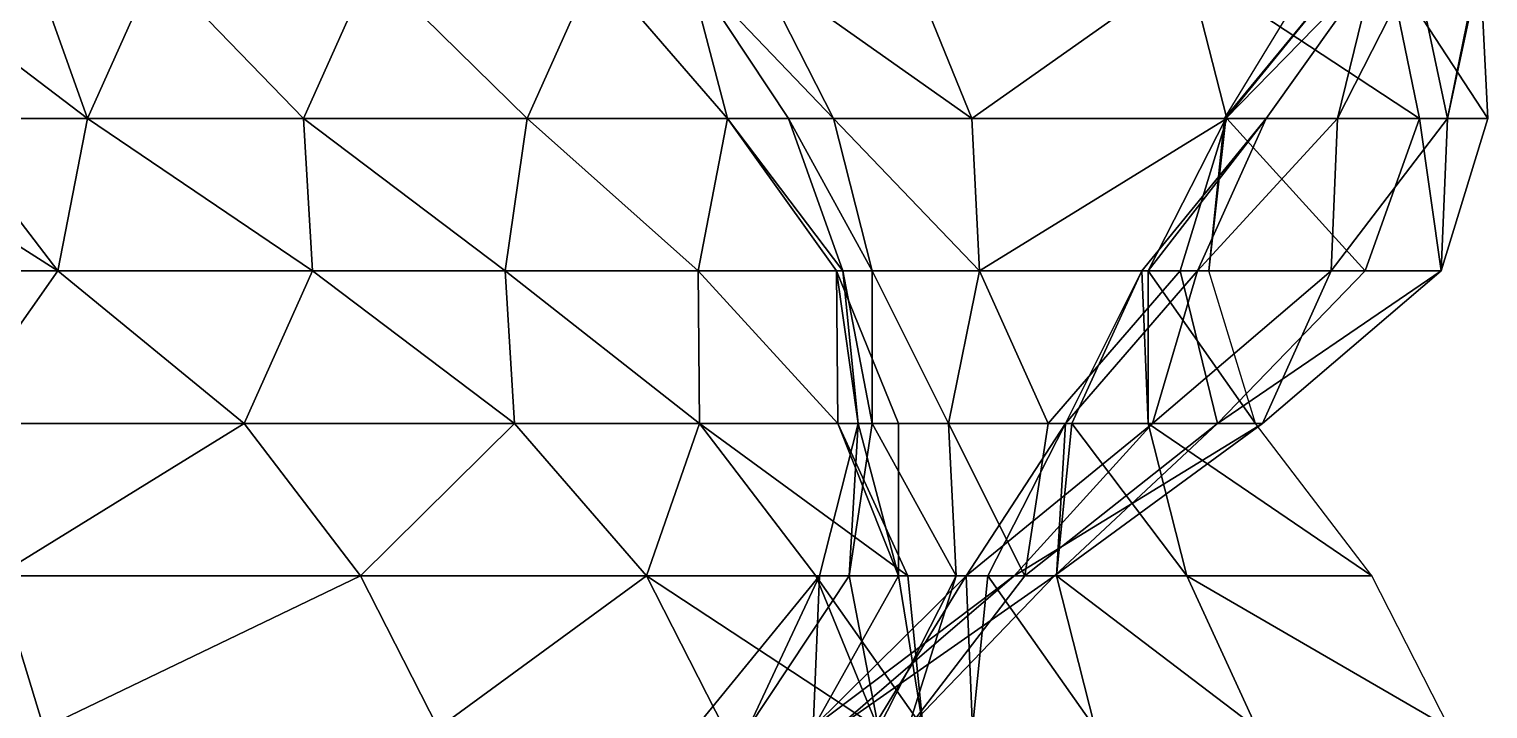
# Model space of a CAD drawing. Header units: metres. Extents: x -137 to 231, y -240 to 234.
# Drawn here: x 155.6 to 213.1, y -143.2 to -116.5 of the extents above; entities that cross this region are included whole.
import ezdxf

# ---------------------------------------------------------------- set-up
doc = ezdxf.new("R2010")
doc.units = ezdxf.units.M

msp = doc.modelspace()

# ---------------------------------------------------------------- linework, layer by layer
for points in [[(150.04094, -114, -583.10016), (157.93141, -120, -585.4728), (155.79182, -114, -586.70807), (155.79193, -113.9999, -586.70795)], [(150.04094, -114, -583.10016), (152.18053, -120, -581.86487), (157.93141, -120, -585.4728), (157.93152, -119.9999, -585.47266)], [(160.62578, -114, -590.8454), (155.79182, -114, -586.70807), (157.93141, -120, -585.4728), (157.93152, -119.9999, -585.47266)], [(160.62578, -114, -590.8454), (157.93141, -120, -585.4728), (166.43324, -120, -587.49243), (166.43335, -119.9999, -587.4923)], [(169.12758, -114, -592.8651), (160.62578, -114, -590.8454), (166.43324, -120, -587.49243), (166.43335, -119.9999, -587.4923)], [(169.12758, -114, -592.8651), (166.43324, -120, -587.49243), (175.2407, -120, -589.3357), (175.24081, -119.9999, -589.3356)], [(177.93504, -114, -594.70825), (169.12758, -114, -592.8651), (175.2407, -120, -589.3357), (175.24081, -119.9999, -589.3356)], [(177.93504, -114, -594.70825), (175.2407, -120, -589.3357), (183.13118, -120, -591.70825), (183.13129, -119.9999, -591.7081)], [(181.54634, -114, -599.5515), (177.93504, -114, -594.70825), (183.13118, -120, -591.70825), (183.13129, -119.9999, -591.7081)], [(181.54634, -114, -599.5515), (187.29726, -120, -603.1594), (184.2407, -114, -604.92413), (184.24081, -113.9999, -604.924)], [(181.54634, -114, -599.5515), (183.13118, -120, -591.70825), (185.51988, -120, -597.2574), (185.51999, -119.9999, -597.25726)], [(181.54634, -114, -599.5515), (185.51988, -120, -597.2574), (187.29726, -120, -603.1594), (187.29736, -119.9999, -603.1593)], [(184.2407, -114, -604.92413), (192.74251, -120, -606.94385), (190.29726, -114, -608.3556), (190.29736, -113.9999, -608.35547)], [(184.2407, -114, -604.92413), (187.29726, -120, -603.1594), (192.74251, -120, -606.94385), (192.74261, -119.9999, -606.9437)], [(192.74251, -120, -606.94385), (201.24431, -114, -608.9635), (190.29726, -114, -608.3556), (190.29736, -113.9999, -608.35547)], [(192.74251, -120, -606.94385), (202.7726, -120, -608.0812), (201.24431, -114, -608.9635), (201.24442, -113.9999, -608.9634)], [(201.24431, -114, -608.9635), (210.35744, -120, -610.63025), (209.13481, -114, -611.3361), (209.13492, -113.9999, -611.336)], [(201.24431, -114, -608.9635), (202.7726, -120, -608.0812), (210.35744, -120, -610.63025), (210.35754, -119.9999, -610.6301)], [(207.62938, -114, -646.8463), (202.68233, -120, -656.6306), (206.3502, -114, -654.51306), (206.35031, -113.9999, -654.51294)], [(207.62938, -114, -646.8463), (202.73888, -120, -649.6698), (202.68233, -120, -656.6306), (202.68243, -119.9999, -656.6305)], [(208.60292, -114, -639.356), (202.73888, -120, -649.6698), (207.62938, -114, -646.8463), (207.62949, -113.9999, -646.8462)], [(208.60292, -114, -639.356), (204.32372, -120, -641.82666), (202.73888, -120, -649.6698), (202.73898, -119.9999, -649.6697)], [(207.13118, -120, -633.27747), (204.32372, -120, -641.82666), (208.60292, -114, -639.356), (208.60303, -113.9999, -639.3559)], [(211.46693, -120, -623.84607), (207.13118, -120, -633.27747), (210.18776, -114, -631.5128), (210.18787, -113.9999, -631.5127)], [(207.13118, -120, -633.27747), (208.60292, -114, -639.356), (210.18776, -114, -631.5128), (210.18787, -113.9999, -631.5127)], [(209.13481, -114, -611.3361), (213.05177, -120, -616.0029), (212.74611, -114, -616.1793), (212.74622, -113.9999, -616.1792)], [(209.13481, -114, -611.3361), (210.35744, -120, -610.63025), (213.05177, -120, -616.0029), (213.05188, -119.9999, -616.0028)], [(211.46693, -120, -623.84607), (210.18776, -114, -631.5128), (212.68956, -114, -623.14014), (212.68967, -113.9999, -623.14)], [(212.74611, -114, -616.1793), (211.46693, -120, -623.84607), (212.68956, -114, -623.14014), (212.68967, -113.9999, -623.14)], [(212.74611, -114, -616.1793), (213.05177, -120, -616.0029), (211.46693, -120, -623.84607), (211.46704, -119.9999, -623.84595)], [(147.34657, -120, -577.72754), (156.76537, -126, -579.2178), (152.18053, -120, -581.86487), (152.18063, -119.9999, -581.86475)], [(147.34657, -120, -577.72754), (150.09749, -126, -576.1393), (156.76537, -126, -579.2178), (156.76547, -125.9999, -579.21765)], [(157.93141, -120, -585.4728), (152.18053, -120, -581.86487), (156.76537, -126, -579.2178), (156.76547, -125.9999, -579.21765)], [(157.93141, -120, -585.4728), (156.76537, -126, -579.2178), (166.79546, -126, -580.3551), (166.79556, -125.9999, -580.355)], [(166.43324, -120, -587.49243), (157.93141, -120, -585.4728), (166.79546, -126, -580.3551), (166.79556, -125.9999, -580.355)], [(166.43324, -120, -587.49243), (166.79546, -126, -580.3551), (174.3803, -126, -582.90424), (174.3804, -125.9999, -582.9041)], [(175.2407, -120, -589.3357), (166.43324, -120, -587.49243), (174.3803, -126, -582.90424), (174.3804, -125.9999, -582.9041)], [(175.2407, -120, -589.3357), (174.3803, -126, -582.90424), (181.96513, -126, -585.4533), (181.96524, -125.9999, -585.4532)], [(183.13118, -120, -591.70825), (175.2407, -120, -589.3357), (181.96513, -126, -585.4533), (181.96524, -125.9999, -585.4532)], [(183.13118, -120, -591.70825), (181.96513, -126, -585.4533), (187.41039, -126, -589.2377), (187.41049, -125.9999, -589.23755)], [(183.13118, -120, -591.70825), (187.65947, -126, -596.0221), (185.51988, -120, -597.2574), (185.51999, -119.9999, -597.25726)], [(183.13118, -120, -591.70825), (187.41039, -126, -589.2377), (187.65947, -126, -596.0221), (187.65958, -125.9999, -596.022)], [(185.51988, -120, -597.2574), (188.82555, -126, -602.2771), (187.29726, -120, -603.1594), (187.29736, -119.9999, -603.1593)], [(185.51988, -120, -597.2574), (187.65947, -126, -596.0221), (188.82555, -126, -602.2771), (188.82565, -125.9999, -602.277)], [(187.29726, -120, -603.1594), (193.04817, -126, -606.76733), (192.74251, -120, -606.94385), (192.74261, -119.9999, -606.9437)], [(187.29726, -120, -603.1594), (188.82555, -126, -602.2771), (193.04817, -126, -606.76733), (193.04828, -125.9999, -606.7672)], [(193.04817, -126, -606.76733), (202.7726, -120, -608.0812), (192.74251, -120, -606.94385), (192.74261, -119.9999, -606.9437)], [(193.04817, -126, -606.76733), (200.93867, -126, -609.13995), (202.7726, -120, -608.0812), (202.7727, -119.9999, -608.08105)], [(201.62938, -126, -636.454), (199.43324, -126, -644.65015), (204.32372, -120, -641.82666), (204.32382, -119.9999, -641.82654)], [(204.32372, -120, -641.82666), (199.43324, -126, -644.65015), (199.68233, -126, -651.4346), (199.68243, -125.9999, -651.43445)], [(204.32372, -120, -641.82666), (199.68233, -126, -651.4346), (202.73888, -120, -649.6698), (202.73898, -119.9999, -649.6697)], [(202.73888, -120, -649.6698), (199.68233, -126, -651.4346), (202.07103, -126, -656.98364), (202.07114, -125.9999, -656.9835)], [(202.7726, -120, -608.0812), (200.93867, -126, -609.13995), (208.21785, -126, -611.86554), (208.21796, -125.9999, -611.8654)], [(206.8821, -126, -626.4931), (201.62938, -126, -636.454), (207.13118, -120, -633.27747), (207.13129, -119.9999, -633.27734)], [(201.62938, -126, -636.454), (204.32372, -120, -641.82666), (207.13118, -120, -633.27747), (207.13129, -119.9999, -633.27734)], [(202.73888, -120, -649.6698), (202.07103, -126, -656.98364), (202.68233, -120, -656.6306), (202.68243, -119.9999, -656.6305)], [(202.7726, -120, -608.0812), (208.21785, -126, -611.86554), (210.35744, -120, -610.63025), (210.35754, -119.9999, -610.6301)], [(211.21785, -126, -617.0617), (206.8821, -126, -626.4931), (211.46693, -120, -623.84607), (211.46704, -119.9999, -623.84595)], [(206.8821, -126, -626.4931), (207.13118, -120, -633.27747), (211.46693, -120, -623.84607), (211.46704, -119.9999, -623.84595)], [(210.35744, -120, -610.63025), (208.21785, -126, -611.86554), (211.21785, -126, -617.0617), (211.21796, -125.9999, -617.0616)], [(210.35744, -120, -610.63025), (211.21785, -126, -617.0617), (213.05177, -120, -616.0029), (213.05188, -119.9999, -616.0028)], [(211.21785, -126, -617.0617), (211.46693, -120, -623.84607), (213.05177, -120, -616.0029), (213.05188, -119.9999, -616.0028)], [(152.54274, -132, -574.72754), (156.76537, -126, -579.2178), (150.09749, -126, -576.1393), (150.0976, -125.9999, -576.13916)], [(152.54274, -132, -574.72754), (164.10112, -132, -574.98254), (156.76537, -126, -579.2178), (156.76547, -125.9999, -579.21765)], [(166.79546, -126, -580.3551), (156.76537, -126, -579.2178), (164.10112, -132, -574.98254), (164.10123, -131.9999, -574.9824)], [(166.79546, -126, -580.3551), (164.10112, -132, -574.98254), (174.74251, -132, -575.76685), (174.74261, -131.9999, -575.7667)], [(174.3803, -126, -582.90424), (166.79546, -126, -580.3551), (174.74251, -132, -575.76685), (174.74261, -131.9999, -575.7667)], [(174.3803, -126, -582.90424), (174.74251, -132, -575.76685), (182.02168, -132, -578.49243), (182.02179, -131.9999, -578.4923)], [(181.96513, -126, -585.4533), (174.3803, -126, -582.90424), (182.02168, -132, -578.49243), (182.02179, -131.9999, -578.4923)], [(181.96513, -126, -585.4533), (182.02168, -132, -578.49243), (187.46693, -132, -582.27686), (187.46704, -131.9999, -582.27673)], [(187.41039, -126, -589.2377), (181.96513, -126, -585.4533), (187.46693, -132, -582.27686), (187.46704, -131.9999, -582.27673)], [(187.41039, -126, -589.2377), (188.27077, -132, -595.6691), (187.65947, -126, -596.0221), (187.65958, -125.9999, -596.022)], [(187.41039, -126, -589.2377), (187.46693, -132, -582.27686), (189.8556, -132, -587.8259), (189.85571, -131.9999, -587.8258)], [(187.41039, -126, -589.2377), (189.8556, -132, -587.8259), (188.27077, -132, -595.6691), (188.27087, -131.9999, -595.669)], [(187.65947, -126, -596.0221), (188.82555, -132, -602.2771), (188.82555, -126, -602.2771), (188.82565, -125.9999, -602.277)], [(187.65947, -126, -596.0221), (188.27077, -132, -595.6691), (188.82555, -132, -602.2771), (188.82565, -131.9999, -602.277)], [(188.82555, -126, -602.2771), (191.82555, -132, -607.47327), (193.04817, -126, -606.76733), (193.04828, -125.9999, -606.7672)], [(188.82555, -126, -602.2771), (188.82555, -132, -602.2771), (191.82555, -132, -607.47327), (191.82565, -131.9999, -607.47314)], [(193.04817, -126, -606.76733), (191.82555, -132, -607.47327), (195.74251, -132, -612.13995), (195.74261, -131.9999, -612.13983)], [(193.04817, -126, -606.76733), (195.74251, -132, -612.13995), (200.93867, -126, -609.13995), (200.93878, -125.9999, -609.13983)], [(200.93867, -126, -609.13995), (195.74251, -132, -612.13995), (202.41039, -132, -615.2185), (202.41049, -131.9999, -615.2184)], [(199.852, -132, -630.55194), (196.43324, -132, -639.454), (201.62938, -126, -636.454), (201.62949, -125.9999, -636.45386)], [(196.43324, -132, -639.454), (196.68233, -132, -646.2384), (199.43324, -126, -644.65015), (199.43335, -125.9999, -644.65)], [(196.43324, -132, -639.454), (199.43324, -126, -644.65015), (201.62938, -126, -636.454), (201.62949, -125.9999, -636.45386)], [(199.43324, -126, -644.65015), (196.68233, -132, -646.2384), (199.68233, -132, -651.4346), (199.68243, -131.9999, -651.43445)], [(199.43324, -126, -644.65015), (199.68233, -132, -651.4346), (199.68233, -126, -651.4346), (199.68243, -125.9999, -651.43445)], [(199.68233, -126, -651.4346), (203.90495, -132, -655.9248), (202.07103, -126, -656.98364), (202.07114, -125.9999, -656.9835)], [(199.68233, -126, -651.4346), (199.68233, -132, -651.4346), (203.90495, -132, -655.9248), (203.90506, -131.9999, -655.9247)], [(204.18776, -132, -621.12054), (199.852, -132, -630.55194), (206.8821, -126, -626.4931), (206.8822, -125.9999, -626.493)], [(199.852, -132, -630.55194), (201.62938, -126, -636.454), (206.8821, -126, -626.4931), (206.8822, -125.9999, -626.493)], [(200.93867, -126, -609.13995), (202.41039, -132, -615.2185), (208.21785, -126, -611.86554), (208.21796, -125.9999, -611.8654)], [(202.41039, -132, -615.2185), (204.18776, -132, -621.12054), (211.21785, -126, -617.0617), (211.21796, -125.9999, -617.0616)], [(202.41039, -132, -615.2185), (211.21785, -126, -617.0617), (208.21785, -126, -611.86554), (208.21796, -125.9999, -611.8654)], [(204.18776, -132, -621.12054), (206.8821, -126, -626.4931), (211.21785, -126, -617.0617), (211.21796, -125.9999, -617.0616)], [(154.37666, -138, -573.6687), (164.10112, -132, -574.98254), (152.54274, -132, -574.72754), (152.54285, -131.9999, -574.7274)], [(154.37666, -138, -573.6687), (168.68596, -138, -572.33545), (164.10112, -132, -574.98254), (164.10123, -131.9999, -574.9824)], [(168.68596, -138, -572.33545), (174.74251, -132, -575.76685), (164.10112, -132, -574.98254), (164.10123, -131.9999, -574.9824)], [(168.68596, -138, -572.33545), (179.93867, -138, -572.76685), (174.74251, -132, -575.76685), (174.74261, -131.9999, -575.7667)], [(182.02168, -132, -578.49243), (174.74251, -132, -575.76685), (179.93867, -138, -572.76685), (179.93878, -137.9999, -572.7667)], [(182.02168, -132, -578.49243), (179.93867, -138, -572.76685), (186.60652, -138, -575.8454), (186.60663, -137.9999, -575.8453)], [(182.02168, -132, -578.49243), (190.21785, -138, -580.6886), (187.46693, -132, -582.27686), (187.46704, -131.9999, -582.27673)], [(182.02168, -132, -578.49243), (186.60652, -138, -575.8454), (190.21785, -138, -580.6886), (190.21796, -137.9999, -580.6885)], [(189.8556, -138, -587.8259), (186.74251, -138, -596.5515), (188.27077, -132, -595.6691), (188.27087, -131.9999, -595.669)], [(188.27077, -132, -595.6691), (186.74251, -138, -596.5515), (187.90858, -138, -602.8065), (187.90869, -137.9999, -602.8064)], [(187.46693, -132, -582.27686), (189.8556, -138, -587.8259), (189.8556, -132, -587.8259), (189.85571, -131.9999, -587.8258)], [(187.46693, -132, -582.27686), (190.21785, -138, -580.6886), (189.8556, -138, -587.8259), (189.85571, -137.9999, -587.8258)], [(188.27077, -132, -595.6691), (187.90858, -138, -602.8065), (188.82555, -132, -602.2771), (188.82565, -131.9999, -602.277)], [(188.82555, -132, -602.2771), (187.90858, -138, -602.8065), (192.13118, -138, -607.29675), (192.13129, -137.9999, -607.29663)], [(189.8556, -138, -587.8259), (188.27077, -132, -595.6691), (189.8556, -132, -587.8259), (189.85571, -131.9999, -587.8258)], [(188.82555, -132, -602.2771), (192.13118, -138, -607.29675), (191.82555, -132, -607.47327), (191.82565, -131.9999, -607.47314)], [(191.82555, -132, -607.47327), (194.82555, -138, -612.6694), (195.74251, -132, -612.13995), (195.74261, -131.9999, -612.13983)], [(191.82555, -132, -607.47327), (192.13118, -138, -607.29675), (194.82555, -138, -612.6694), (194.82565, -137.9999, -612.66925)], [(194.40675, -138, -626.7676), (192.51625, -138, -634.78723), (199.852, -132, -630.55194), (199.85211, -131.9999, -630.5518)], [(192.51625, -138, -634.78723), (193.37666, -138, -641.2187), (196.43324, -132, -639.454), (196.43335, -131.9999, -639.45386)], [(192.51625, -138, -634.78723), (196.43324, -132, -639.454), (199.852, -132, -630.55194), (199.85211, -131.9999, -630.5518)], [(196.43324, -132, -639.454), (193.37666, -138, -641.2187), (196.07103, -138, -646.5913), (196.07114, -137.9999, -646.5912)], [(195.9916, -138, -618.9243), (194.40675, -138, -626.7676), (204.18776, -132, -621.12054), (204.18787, -131.9999, -621.1204)], [(194.40675, -138, -626.7676), (199.852, -132, -630.55194), (204.18776, -132, -621.12054), (204.18787, -131.9999, -621.1204)], [(194.82555, -138, -612.6694), (195.9916, -138, -618.9243), (202.41039, -132, -615.2185), (202.41049, -131.9999, -615.2184)], [(194.82555, -138, -612.6694), (202.41039, -132, -615.2185), (195.74251, -132, -612.13995), (195.74261, -131.9999, -612.13983)], [(195.9916, -138, -618.9243), (204.18776, -132, -621.12054), (202.41039, -132, -615.2185), (202.41049, -131.9999, -615.2184)], [(196.43324, -132, -639.454), (196.07103, -138, -646.5913), (196.68233, -132, -646.2384), (196.68243, -131.9999, -646.2383)], [(196.68233, -132, -646.2384), (196.07103, -138, -646.5913), (201.21062, -138, -650.5522), (201.21072, -137.9999, -650.55206)], [(196.68233, -132, -646.2384), (201.21062, -138, -650.5522), (199.68233, -132, -651.4346), (199.68243, -131.9999, -651.43445)], [(199.68233, -132, -651.4346), (208.48979, -138, -653.2777), (203.90495, -132, -655.9248), (203.90506, -131.9999, -655.9247)], [(199.68233, -132, -651.4346), (201.21062, -138, -650.5522), (208.48979, -138, -653.2777), (208.4899, -137.9999, -653.2776)], [(147.09749, -144, -570.9431), (156.21062, -144, -572.60986), (154.37666, -138, -573.6687), (154.37677, -137.9999, -573.6686)], [(156.21062, -144, -572.60986), (168.68596, -138, -572.33545), (154.37666, -138, -573.6687), (154.37677, -137.9999, -573.6686)], [(156.21062, -144, -572.60986), (171.74251, -144, -570.57074), (168.68596, -138, -572.33545), (168.68607, -137.9999, -572.3353)], [(171.74251, -144, -570.57074), (179.93867, -138, -572.76685), (168.68596, -138, -572.33545), (168.68607, -137.9999, -572.3353)], [(171.74251, -144, -570.57074), (182.99522, -144, -571.0022), (179.93867, -138, -572.76685), (179.93878, -137.9999, -572.7667)], [(179.93867, -138, -572.76685), (189.05177, -144, -574.4336), (186.60652, -138, -575.8454), (186.60663, -137.9999, -575.8453)], [(179.93867, -138, -572.76685), (182.99522, -144, -571.0022), (189.05177, -144, -574.4336), (189.05188, -143.9999, -574.4335)], [(186.49342, -144, -589.7671), (181.852, -144, -599.375), (186.74251, -138, -596.5515), (186.74261, -137.9999, -596.5514)], [(186.74251, -138, -596.5515), (181.852, -144, -599.375), (183.93504, -144, -605.1006), (183.93515, -143.9999, -605.10046)], [(186.74251, -138, -596.5515), (183.93504, -144, -605.1006), (187.90858, -138, -602.8065), (187.90869, -137.9999, -602.8064)], [(187.90858, -138, -602.8065), (183.93504, -144, -605.1006), (189.07463, -144, -609.06146), (189.07474, -143.9999, -609.06134)], [(187.43324, -144, -623.86554), (186.4597, -144, -631.35583), (194.40675, -138, -626.7676), (194.40686, -137.9999, -626.76746)], [(186.4597, -144, -631.35583), (188.8484, -144, -636.9049), (192.51625, -138, -634.78723), (192.51636, -137.9999, -634.7871)], [(186.4597, -144, -631.35583), (192.51625, -138, -634.78723), (194.40675, -138, -626.7676), (194.40686, -137.9999, -626.76746)], [(190.82915, -144, -580.3357), (186.49342, -144, -589.7671), (189.8556, -138, -587.8259), (189.85571, -137.9999, -587.8258)], [(186.49342, -144, -589.7671), (186.74251, -138, -596.5515), (189.8556, -138, -587.8259), (189.85571, -137.9999, -587.8258)], [(186.60652, -138, -575.8454), (190.82915, -144, -580.3357), (190.21785, -138, -580.6886), (190.21796, -137.9999, -580.6885)], [(186.60652, -138, -575.8454), (189.05177, -144, -574.4336), (190.82915, -144, -580.3357), (190.82925, -143.9999, -580.3356)], [(190.2407, -144, -615.3164), (187.43324, -144, -623.86554), (195.9916, -138, -618.9243), (195.9917, -137.9999, -618.9242)], [(187.43324, -144, -623.86554), (194.40675, -138, -626.7676), (195.9916, -138, -618.9243), (195.9917, -137.9999, -618.9242)], [(187.90858, -138, -602.8065), (189.07463, -144, -609.06146), (192.13118, -138, -607.29675), (192.13129, -137.9999, -607.29663)], [(192.51625, -138, -634.78723), (188.8484, -144, -636.9049), (192.76537, -144, -641.57166), (192.76547, -143.9999, -641.57153)], [(192.13118, -138, -607.29675), (189.07463, -144, -609.06146), (190.2407, -144, -615.3164), (190.24081, -143.9999, -615.3163)], [(190.82915, -144, -580.3357), (189.8556, -138, -587.8259), (190.21785, -138, -580.6886), (190.21796, -137.9999, -580.6885)], [(192.13118, -138, -607.29675), (190.2407, -144, -615.3164), (194.82555, -138, -612.6694), (194.82565, -137.9999, -612.66925)], [(190.2407, -144, -615.3164), (195.9916, -138, -618.9243), (194.82555, -138, -612.6694), (194.82565, -137.9999, -612.66925)], [(192.51625, -138, -634.78723), (192.76537, -144, -641.57166), (193.37666, -138, -641.2187), (193.37677, -137.9999, -641.21857)], [(193.37666, -138, -641.2187), (192.76537, -144, -641.57166), (197.59929, -144, -645.709), (197.5994, -143.9999, -645.70886)], [(193.37666, -138, -641.2187), (197.59929, -144, -645.709), (196.07103, -138, -646.5913), (196.07114, -137.9999, -646.5912)], [(196.07103, -138, -646.5913), (203.9615, -144, -648.964), (201.21062, -138, -650.5522), (201.21072, -137.9999, -650.55206)], [(196.07103, -138, -646.5913), (197.59929, -144, -645.709), (203.9615, -144, -648.964), (203.96161, -143.9999, -648.96387)], [(201.21062, -138, -650.5522), (211.54634, -144, -651.51306), (208.48979, -138, -653.2777), (208.4899, -137.9999, -653.2776)], [(201.21062, -138, -650.5522), (203.9615, -144, -648.964), (211.54634, -144, -651.51306), (211.54645, -143.9999, -651.51294)]]:
    msp.add_3dface(points)

doc.saveas('drawing.dxf')
